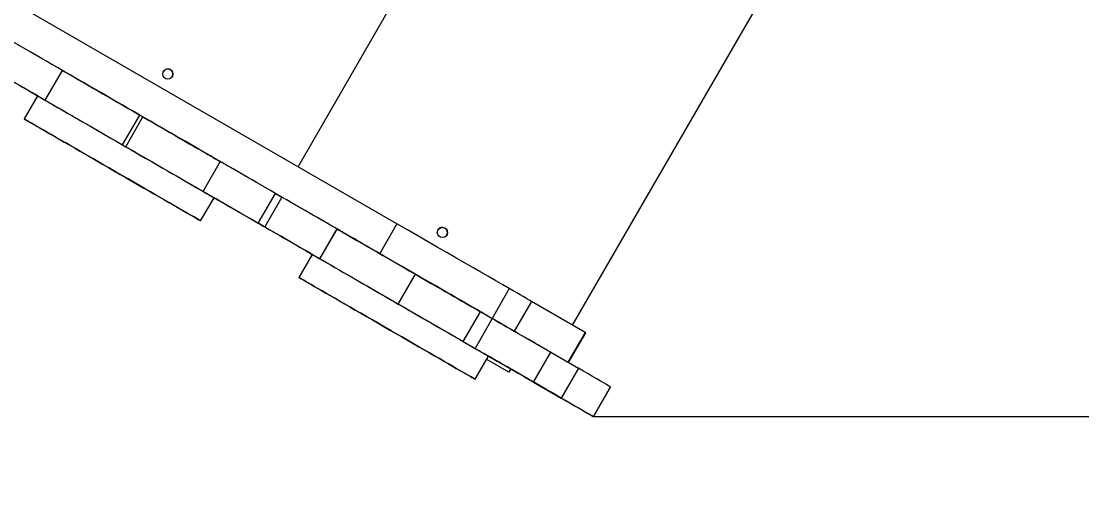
# Model space of a CAD drawing. Header units: millimetres. Extents: x -9848 to 7178, y -5300 to 6667.
# Drawn here: x 1207 to 2040, y -2025 to -1645 of the extents above; entities that cross this region are included whole.
import ezdxf

# ---------------------------------------------------------------- set-up
doc = ezdxf.new("R2010")
doc.units = ezdxf.units.MM
for name, color, linetype in [('DIKOM_ОБЪЕКТ', 7, 'Continuous'), ('DIKOM_РАЗМЕР_ЗОНА', 7, 'Continuous'), ('DIKOM_РАЗМЕР_ОБЪЕКТА', 7, 'Continuous')]:
    doc.layers.add(name, color=color, linetype=linetype)
doc.styles.add('style1', font='arial.ttf', dxfattribs={"width": 0.8})
doc.dimstyles.new('1-50', dxfattribs={"dimtxt": 300, "dimasz": 200, "dimexe": 100, "dimexo": 0, "dimgap": 100, "dimtad": 0, "dimdec": 0, "dimtxsty": 'style1', "dimcen": 0, "dimclrd": 7, "dimclre": 7, "dimadec": 1, "dimazin": 2, "dimtfac": 1, "dimtdec": 0, "dimtmove": 1, "dimatfit": 3, "dimfxl": 0, "dimlwd": 25, "dimlwe": 18, "dimarcsym": 0})

# ---------------------------------------------------------------- blocks, each defined once
blk = doc.blocks.new('*D21')
at = {"layer": 'Defpoints', "color": 0, "transparency": 16777216}
for p in [(4614.21, 781.12), (-7848.5, -207.21), (-7848.5, -4134.17)]:
    blk.add_point(p, dxfattribs=at)
at = {"layer": 'DIKOM_РАЗМЕР_ОБЪЕКТА', "color": 7, "lineweight": 18, "transparency": 16777216}
for p, q in [((4614.21, 781.12), (4614.21, -4234.17)), ((-7848.5, -207.21), (-7848.5, -4234.17))]:
    blk.add_line(p, q, dxfattribs=at)
at = {"layer": 'DIKOM_РАЗМЕР_ОБЪЕКТА', "color": 7, "lineweight": 25, "transparency": 16777216}
for p, q in [((-7648.5, -4134.17), (-2616.89, -4134.17)), ((4414.21, -4134.17), (-1537.11, -4134.17))]:
    blk.add_line(p, q, dxfattribs=at)
at = {"layer": 'DIKOM_РАЗМЕР_ОБЪЕКТА', "color": 7, "transparency": 16777216}
for points in [[(-7648.5, -4100.84), (-7648.5, -4167.51), (-7848.5, -4134.17)], [(4414.21, -4100.84), (4414.21, -4167.51), (4614.21, -4134.17)]]:
    blk.add_solid(points, dxfattribs=at)
at = {"layer": 'DIKOM_РАЗМЕР_ОБЪЕКТА', "color": 0, "transparency": 16777216, "insert": (-2077, -4134.17), "char_height": 300, "attachment_point": 5, "style": 'style1'}
blk.add_mtext('12450', dxfattribs=at)
blk = doc.blocks.new('*D20')
at = {"layer": 'Defpoints', "color": 0, "transparency": 16777216}
for p in [(1503.31, 4543.84), (5469.5, 4543.84), (1656.66, -1956.08)]:
    blk.add_point(p, dxfattribs=at)
at = {"layer": 'DIKOM_РАЗМЕР_ОБЪЕКТА', "color": 7, "lineweight": 18, "transparency": 16777216}
for p, q in [((1503.31, 4543.84), (5569.5, 4543.84)), ((1656.66, -1956.08), (5569.5, -1956.08))]:
    blk.add_line(p, q, dxfattribs=at)
at = {"layer": 'DIKOM_РАЗМЕР_ОБЪЕКТА', "color": 7, "lineweight": 25, "transparency": 16777216}
for p, q in [((5469.5, 4343.84), (5469.5, 3914.17)), ((5469.5, -1756.08), (5469.5, 2996.95))]:
    blk.add_line(p, q, dxfattribs=at)
at = {"layer": 'DIKOM_РАЗМЕР_ОБЪЕКТА', "color": 7, "transparency": 16777216}
for points in [[(5436.17, 4343.84), (5502.83, 4343.84), (5469.5, 4543.84)], [(5436.17, -1756.08), (5502.83, -1756.08), (5469.5, -1956.08)]]:
    blk.add_solid(points, dxfattribs=at)
at = {"layer": 'DIKOM_РАЗМЕР_ОБЪЕКТА', "color": 0, "transparency": 16777216, "insert": (5469.5, 3455.56), "char_height": 300, "attachment_point": 5, "rotation": 90, "style": 'style1'}
blk.add_mtext('6500', dxfattribs=at)
blk = doc.blocks.new('*D19')
at = {"layer": 'Defpoints', "color": 0, "transparency": 16777216}
for p in [(6614.21, 297.4), (-9848.5, -323.22), (6614.21, -5102.94)]:
    blk.add_point(p, dxfattribs=at)
at = {"layer": 'DIKOM_РАЗМЕР_ЗОНА', "color": 7, "lineweight": 18, "transparency": 16777216}
for p, q in [((6614.21, 297.4), (6614.21, -5202.94)), ((-9848.5, -323.22), (-9848.5, -5202.94))]:
    blk.add_line(p, q, dxfattribs=at)
at = {"layer": 'DIKOM_РАЗМЕР_ЗОНА', "color": 7, "lineweight": 25, "transparency": 16777216}
for p, q in [((-9648.5, -5102.94), (-2606.89, -5102.94)), ((6414.21, -5102.94), (-1527.11, -5102.94))]:
    blk.add_line(p, q, dxfattribs=at)
at = {"layer": 'DIKOM_РАЗМЕР_ЗОНА', "color": 7, "transparency": 16777216}
for points in [[(-9648.5, -5069.6), (-9648.5, -5136.27), (-9848.5, -5102.94)], [(6414.21, -5069.6), (6414.21, -5136.27), (6614.21, -5102.94)]]:
    blk.add_solid(points, dxfattribs=at)
at = {"layer": 'DIKOM_РАЗМЕР_ЗОНА', "color": 0, "transparency": 16777216, "insert": (-2067, -5102.94), "char_height": 300, "attachment_point": 5, "style": 'style1'}
blk.add_mtext('16450', dxfattribs=at)
blk = doc.blocks.new('*D18')
at = {"layer": 'Defpoints', "color": 0, "transparency": 16777216}
for p in [(1557.31, 6667.37), (1660.67, -3949.12), (6981, -3949.12)]:
    blk.add_point(p, dxfattribs=at)
at = {"layer": 'DIKOM_РАЗМЕР_ЗОНА', "color": 7, "lineweight": 18, "transparency": 16777216}
for p, q in [((1557.31, 6667.37), (7081, 6667.37)), ((1660.67, -3949.12), (7081, -3949.12))]:
    blk.add_line(p, q, dxfattribs=at)
at = {"layer": 'DIKOM_РАЗМЕР_ЗОНА', "color": 7, "lineweight": 25, "transparency": 16777216}
for p, q in [((6981, 6467.37), (6981, 3995.45)), ((6981, -3749.12), (6981, 2915.67))]:
    blk.add_line(p, q, dxfattribs=at)
at = {"layer": 'DIKOM_РАЗМЕР_ЗОНА', "color": 7, "transparency": 16777216}
for points in [[(6947.67, 6467.37), (7014.33, 6467.37), (6981, 6667.37)], [(6947.67, -3749.12), (7014.33, -3749.12), (6981, -3949.12)]]:
    blk.add_solid(points, dxfattribs=at)
at = {"layer": 'DIKOM_РАЗМЕР_ЗОНА', "color": 0, "transparency": 16777216, "insert": (6981, 3455.56), "char_height": 300, "attachment_point": 5, "rotation": 90, "style": 'style1'}
blk.add_mtext('10600', dxfattribs=at)

msp = doc.modelspace()

# ---------------------------------------------------------------- linework, layer by layer
at = {"layer": 'DIKOM_ОБЪЕКТ', "color": 7, "linetype": 'Continuous', "lineweight": 15}
for p, q in [((1424.76, -1759.74), (1720.74, -1247.1)), ((1424.76, -1759.74), (1720.74, -1247.1)), ((1640.37, -1884.29), (1936.37, -1371.61)), ((1640.37, -1884.29), (1936.37, -1371.61)), ((1502.35, -1804.54), (897.86, -1455.45)), ((884.36, -1478.84), (1488.85, -1827.92)), ((1226.27, -1707.53), (1239.77, -1684.15)), ((1226.29, -1707.5), (1239.79, -1684.12)), ((1239.79, -1684.12), (1239.77, -1684.15)), ((1220.2, -1704.05), (1209.7, -1722.24)), ((1215, -1701.06), (1215, -1701.06)), ((1215, -1701.06), (1215, -1701.06)), ((1220.19, -1704.08), (1219.58, -1703.72)), ((1226.29, -1707.5), (1226.27, -1707.53)), ((1286.89, -1742.54), (1300.39, -1719.16)), ((1289.49, -1744.04), (1302.99, -1720.66)), ((1300.41, -1719.12), (1295.21, -1716.12)), ((1300.39, -1719.16), (1302.99, -1720.66)), ((1286.89, -1742.54), (1289.49, -1744.04)), ((1363.61, -1755.65), (1350.11, -1779.03)), ((1357.55, -1752.15), (1357.56, -1752.13)), ((1350.11, -1779.03), (1350.11, -1779.03)), ((1393.42, -1804.03), (1406.92, -1780.65)), ((1406.92, -1780.65), (1412.11, -1783.65)), ((1348.26, -1802.24), (1358.76, -1784.05)), ((1358.76, -1784.06), (1358.76, -1784.06)), ((1358.76, -1784.06), (1358.76, -1784.06)), ((1358.76, -1784.06), (1358.76, -1784.06)), ((1363.95, -1787.06), (1363.95, -1787.06)), ((1412.11, -1783.65), (1398.61, -1807.03)), ((1393.42, -1804.03), (1398.61, -1807.03)), ((1502.35, -1804.54), (1488.85, -1827.92)), ((1441.9, -1832.05), (1455.4, -1808.67)), ((1441.91, -1832.03), (1455.41, -1808.65)), ((1455.41, -1808.65), (1455.4, -1808.67)), ((1435.83, -1828.57), (1425.33, -1846.76)), ((1430.62, -1825.59), (1430.62, -1825.59)), ((1430.62, -1825.59), (1430.62, -1825.59)), ((1441.91, -1832.03), (1441.9, -1832.05)), ((1503.43, -1867.59), (1516.93, -1844.2)), ((1516.03, -1843.65), (1510.84, -1840.65)), ((1590.56, -1855.49), (1577.06, -1878.87)), ((1554.45, -1897.04), (1567.95, -1873.65)), ((1567.95, -1873.65), (1577.29, -1879.04)), ((1607.99, -1865.56), (1594.49, -1888.94)), ((1650.11, -1889.92), (1607.99, -1865.56)), ((1577.29, -1879.04), (1563.79, -1902.43)), ((1573.18, -1876.66), (1573.18, -1876.67)), ((1573.18, -1876.67), (1573.19, -1876.66)), ((1594.49, -1888.94), (1628.91, -1908.85)), ((1650.11, -1889.92), (1636.61, -1913.3)), ((1637.17, -1913.62), (1650.67, -1890.24)), ((1554.45, -1897.04), (1563.79, -1902.43)), ((1609.64, -1928.89), (1623.14, -1905.51)), ((1623.14, -1905.51), (1644.94, -1918.12)), ((1563.89, -1926.76), (1574.39, -1908.57)), ((1590.17, -1921.25), (1572.85, -1911.25)), ((1590.17, -1921.25), (1572.85, -1911.25)), ((1574.39, -1908.58), (1574.38, -1908.59)), ((1574.38, -1908.59), (1574.55, -1908.68)), ((1574.38, -1908.59), (1574.38, -1908.59)), ((1574.39, -1908.58), (1574.39, -1908.58)), ((1579.58, -1911.59), (1579.58, -1911.59)), ((1591.7, -1918.61), (1590.17, -1921.25)), ((1591.7, -1918.61), (1590.17, -1921.25)), ((1590.17, -1921.25), (1590.17, -1921.25)), ((1644.94, -1918.12), (1631.44, -1941.5)), ((1609.64, -1928.89), (1631.44, -1941.5)), ((1670.15, -1932.71), (1656.65, -1956.1)), ((1656.66, -1956.08), (1670.16, -1932.7)), ((1670.16, -1932.7), (1670.15, -1932.71)), ((1656.66, -1956.08), (1656.65, -1956.1))]:
    msp.add_line(p, q, dxfattribs=at)
at = {"layer": 'DIKOM_ОБЪЕКТ', "color": 7, "linetype": 'Continuous', "lineweight": 15, "flags": 128}
for points in [[(1239.79, -1684.12), (1239.62, -1684.02), (1239.13, -1683.74), (1238.31, -1683.27), (1237.18, -1682.61), (1235.73, -1681.77), (1233.99, -1680.77), (1231.96, -1679.59), (1229.66, -1678.27), (1227.11, -1676.79), (1224.32, -1675.18), (1221.33, -1673.45), (1218.14, -1671.61), (1214.79, -1669.68), (1211.3, -1667.66), (1207.7, -1665.58), (1204.01, -1663.45), (1200.26, -1661.29), (1196.49, -1659.11)], [(1219.58, -1703.72), (1214.2, -1700.62), (1208.85, -1697.53), (1203.53, -1694.46), (1198.28, -1691.43), (1193.12, -1688.45), (1188.05, -1685.52), (1183.11, -1682.67), (1178.3, -1679.89), (1173.66, -1677.21), (1169.19, -1674.63), (1164.91, -1672.16), (1160.85, -1669.82)], [(1182.99, -1682.5), (1186.76, -1684.67), (1190.51, -1686.84), (1194.2, -1688.97), (1197.8, -1691.05), (1201.29, -1693.06), (1204.64, -1695), (1207.83, -1696.84), (1210.82, -1698.57), (1213.61, -1700.18), (1216.16, -1701.65), (1218.46, -1702.98), (1220.49, -1704.15), (1222.23, -1705.16), (1223.68, -1705.99), (1224.81, -1706.65), (1225.63, -1707.12), (1226.12, -1707.41), (1226.29, -1707.5)], [(1239.77, -1684.15), (1239.93, -1684.24), (1240.39, -1684.51), (1241.16, -1684.95), (1242.23, -1685.57), (1243.59, -1686.36), (1245.25, -1687.32), (1247.18, -1688.44), (1249.39, -1689.71), (1251.86, -1691.14), (1254.58, -1692.71), (1257.52, -1694.41), (1260.69, -1696.24), (1264.06, -1698.18), (1267.61, -1700.24), (1271.34, -1702.38), (1275.21, -1704.62), (1279.2, -1706.93), (1283.31, -1709.3), (1287.5, -1711.72), (1291.76, -1714.18), (1296.06, -1716.66), (1300.39, -1719.16)], [(1295.21, -1716.12), (1290.94, -1713.65), (1286.69, -1711.2), (1282.49, -1708.78), (1278.37, -1706.39), (1274.33, -1704.06), (1270.41, -1701.8), (1266.63, -1699.62), (1263.01, -1697.53), (1259.58, -1695.55), (1256.34, -1693.68), (1253.31, -1691.93), (1250.52, -1690.32), (1247.99, -1688.86), (1245.71, -1687.55), (1243.71, -1686.39), (1242, -1685.41), (1240.59, -1684.59), (1239.78, -1684.13)], [(1220.19, -1704.06), (1219.27, -1703.53), (1218.08, -1702.84), (1217.03, -1702.23), (1216.16, -1701.74), (1215.52, -1701.37), (1215.13, -1701.14), (1215, -1701.06)], [(1215, -1701.06), (1215.13, -1701.14), (1215.52, -1701.37), (1216.16, -1701.74), (1217.03, -1702.24), (1218.07, -1702.84), (1219.27, -1703.53), (1220.19, -1704.06)], [(1220.2, -1704.05), (1220.31, -1704.11), (1220.72, -1704.35), (1221.44, -1704.77), (1222.47, -1705.36), (1223.79, -1706.12), (1225.41, -1707.06), (1227.32, -1708.16), (1229.5, -1709.42), (1231.95, -1710.83), (1234.66, -1712.39), (1237.61, -1714.1), (1240.79, -1715.93), (1244.19, -1717.9), (1247.79, -1719.98), (1251.58, -1722.16), (1255.54, -1724.45), (1259.65, -1726.82), (1263.89, -1729.27), (1268.25, -1731.79), (1272.7, -1734.36), (1277.23, -1736.97), (1281.81, -1739.61), (1286.43, -1742.28), (1291.06, -1744.95), (1295.68, -1747.62), (1300.28, -1750.27), (1304.82, -1752.9), (1309.3, -1755.49), (1313.69, -1758.02), (1317.97, -1760.49), (1322.13, -1762.89), (1326.14, -1765.21), (1329.98, -1767.43), (1333.65, -1769.54), (1337.11, -1771.54), (1340.37, -1773.42), (1343.39, -1775.17), (1346.18, -1776.78), (1348.71, -1778.24)], [(1226.27, -1707.53), (1226.43, -1707.62), (1226.89, -1707.89), (1227.66, -1708.34), (1228.73, -1708.95), (1230.09, -1709.74), (1231.75, -1710.7), (1233.68, -1711.82), (1235.89, -1713.09), (1238.36, -1714.52), (1241.08, -1716.09), (1244.02, -1717.79), (1247.19, -1719.62), (1250.56, -1721.57), (1254.11, -1723.62), (1257.84, -1725.77), (1261.71, -1728), (1265.7, -1730.31), (1269.81, -1732.68), (1274, -1735.1), (1278.26, -1737.56), (1282.56, -1740.04), (1286.89, -1742.54)], [(1338.21, -1796.43), (1340.48, -1797.74), (1342.47, -1798.89), (1344.18, -1799.88), (1345.6, -1800.7), (1346.72, -1801.35), (1347.54, -1801.82), (1348.06, -1802.12), (1348.26, -1802.24), (1348.15, -1802.18), (1347.74, -1801.94), (1347.02, -1801.52), (1345.99, -1800.93), (1344.67, -1800.17), (1343.05, -1799.23), (1341.14, -1798.13), (1338.96, -1796.88), (1336.51, -1795.46), (1333.81, -1793.9), (1330.85, -1792.2), (1327.67, -1790.36), (1324.27, -1788.4), (1320.67, -1786.32), (1316.88, -1784.13), (1312.92, -1781.84), (1308.81, -1779.47), (1304.57, -1777.02), (1300.21, -1774.51), (1295.76, -1771.94), (1291.23, -1769.32), (1286.65, -1766.68), (1282.03, -1764.01), (1277.4, -1761.34), (1272.78, -1758.67), (1268.18, -1756.02), (1263.64, -1753.39), (1259.16, -1750.81), (1254.77, -1748.27), (1250.49, -1745.8), (1246.33, -1743.4), (1242.32, -1741.08), (1238.48, -1738.86), (1234.82, -1736.75), (1231.35, -1734.75), (1228.09, -1732.87), (1225.07, -1731.12), (1222.28, -1729.51), (1219.75, -1728.05), (1217.48, -1726.74), (1215.49, -1725.59), (1213.78, -1724.6), (1212.36, -1723.78), (1211.24, -1723.13), (1210.42, -1722.66), (1209.91, -1722.36), (1209.7, -1722.24), (1209.81, -1722.3), (1210.22, -1722.54), (1210.94, -1722.96), (1211.97, -1723.55), (1213.29, -1724.31), (1214.91, -1725.24), (1216.82, -1726.34), (1219, -1727.6), (1221.45, -1729.02), (1224.16, -1730.58), (1227.11, -1732.28), (1230.29, -1734.12), (1233.69, -1736.08), (1237.29, -1738.16), (1241.08, -1740.35), (1245.04, -1742.63), (1249.15, -1745.01), (1253.39, -1747.46), (1257.75, -1749.97), (1262.2, -1752.54), (1266.73, -1755.16), (1271.31, -1757.8), (1275.93, -1760.47), (1280.56, -1763.14), (1285.18, -1765.81), (1289.78, -1768.46), (1294.33, -1771.09), (1298.8, -1773.67), (1303.19, -1776.21), (1307.47, -1778.68), (1311.63, -1781.08), (1315.64, -1783.39), (1319.48, -1785.61), (1323.15, -1787.73), (1326.61, -1789.73), (1329.87, -1791.61), (1332.89, -1793.36), (1335.68, -1794.97), (1338.21, -1796.43)], [(1357.56, -1752.13), (1357.4, -1752.04), (1356.93, -1751.76), (1356.13, -1751.3), (1355.03, -1750.66), (1353.61, -1749.84), (1351.9, -1748.86), (1349.91, -1747.7), (1347.63, -1746.39), (1345.1, -1744.92), (1342.31, -1743.31), (1339.29, -1741.57), (1336.05, -1739.7), (1332.61, -1737.71), (1328.99, -1735.62), (1325.21, -1733.44), (1321.29, -1731.18), (1317.26, -1728.85), (1313.13, -1726.46), (1308.93, -1724.04), (1304.68, -1721.59), (1300.41, -1719.12)], [(1302.99, -1720.66), (1307.31, -1723.16), (1311.61, -1725.64), (1315.87, -1728.1), (1320.07, -1730.52), (1324.17, -1732.89), (1328.17, -1735.2), (1332.04, -1737.43), (1335.76, -1739.58), (1339.32, -1741.63), (1342.69, -1743.58), (1345.85, -1745.41), (1348.8, -1747.11), (1351.52, -1748.67), (1353.99, -1750.1), (1356.2, -1751.37), (1358.13, -1752.49), (1359.79, -1753.45), (1361.16, -1754.24), (1362.23, -1754.85), (1362.99, -1755.3), (1363.46, -1755.56), (1363.61, -1755.65)], [(1289.49, -1744.04), (1293.81, -1746.54), (1298.11, -1749.02), (1302.37, -1751.48), (1306.57, -1753.9), (1310.67, -1756.27), (1314.67, -1758.58), (1318.54, -1760.81), (1322.26, -1762.96), (1325.82, -1765.01), (1329.19, -1766.96), (1332.35, -1768.79), (1335.3, -1770.49), (1338.02, -1772.06), (1340.49, -1773.48), (1342.7, -1774.76), (1344.63, -1775.87), (1346.29, -1776.83), (1347.66, -1777.62), (1348.73, -1778.24), (1349.49, -1778.68), (1349.96, -1778.95), (1350.11, -1779.03)], [(1406.92, -1780.65), (1403.14, -1778.47), (1399.4, -1776.3), (1395.71, -1774.17), (1392.11, -1772.09), (1388.62, -1770.08), (1385.27, -1768.15), (1382.08, -1766.31), (1379.08, -1764.58), (1376.3, -1762.97), (1373.75, -1761.5), (1371.45, -1760.17), (1369.42, -1759), (1367.67, -1757.99), (1366.23, -1757.16), (1365.09, -1756.5), (1364.27, -1756.03), (1363.78, -1755.75), (1363.61, -1755.65)], [(1281.94, -1763.95), (1282.34, -1764.18), (1282.44, -1764.24), (1282.23, -1764.12), (1281.74, -1763.83), (1280.99, -1763.4), (1280.07, -1762.87), (1279.06, -1762.28), (1278.03, -1761.69), (1277.09, -1761.15), (1276.32, -1760.7), (1275.78, -1760.39), (1275.53, -1760.25), (1275.59, -1760.28), (1275.94, -1760.49), (1276.57, -1760.85), (1277.41, -1761.33), (1278.39, -1761.9), (1279.42, -1762.49), (1280.42, -1763.07), (1281.28, -1763.57), (1281.94, -1763.95)], [(1348.71, -1778.24), (1350.98, -1779.55), (1352.97, -1780.71), (1354.68, -1781.69), (1356.1, -1782.51), (1357.22, -1783.16), (1358.04, -1783.63), (1358.56, -1783.93), (1358.76, -1784.05), (1358.76, -1784.05)], [(1350.11, -1779.03), (1350.28, -1779.13), (1350.77, -1779.41), (1351.59, -1779.88), (1352.73, -1780.54), (1354.17, -1781.37), (1355.92, -1782.38), (1357.95, -1783.55), (1360.25, -1784.88), (1362.8, -1786.35), (1365.58, -1787.96), (1368.58, -1789.69), (1371.77, -1791.53), (1375.12, -1793.46), (1378.61, -1795.48), (1382.21, -1797.56), (1385.9, -1799.69), (1389.64, -1801.85), (1393.42, -1804.03)], [(1435.81, -1828.6), (1433.4, -1827.21), (1422.21, -1820.75), (1411.24, -1814.41), (1400.49, -1808.2), (1389.96, -1802.12), (1379.67, -1796.18), (1369.61, -1790.37), (1359.79, -1784.7), (1358.74, -1784.09)], [(1358.76, -1784.06), (1359.68, -1784.6), (1360.87, -1785.29), (1361.92, -1785.89), (1362.78, -1786.39), (1363.42, -1786.76), (1363.82, -1786.99), (1363.95, -1787.06)], [(1363.95, -1787.06), (1363.82, -1786.99), (1363.43, -1786.76), (1362.79, -1786.39), (1361.92, -1785.89), (1360.87, -1785.28), (1359.68, -1784.59), (1358.76, -1784.06)], [(1455.41, -1808.65), (1455.25, -1808.56), (1454.75, -1808.27), (1453.94, -1807.8), (1452.8, -1807.14), (1451.36, -1806.31), (1449.61, -1805.3), (1447.58, -1804.13), (1445.28, -1802.8), (1442.73, -1801.32), (1439.95, -1799.72), (1436.95, -1797.99), (1433.76, -1796.15), (1430.41, -1794.21), (1426.92, -1792.2), (1423.32, -1790.12), (1419.63, -1787.99), (1415.89, -1785.82), (1412.11, -1783.65)], [(1395.67, -1805.35), (1395.52, -1805.26), (1395.07, -1805), (1394.37, -1804.6), (1393.47, -1804.08), (1392.47, -1803.5), (1391.44, -1802.91), (1390.48, -1802.35), (1389.67, -1801.88), (1389.09, -1801.55), (1388.78, -1801.37), (1388.78, -1801.37), (1389.09, -1801.55), (1389.67, -1801.89), (1390.48, -1802.35), (1391.44, -1802.91), (1392.47, -1803.5), (1393.47, -1804.08), (1394.37, -1804.6), (1395.07, -1805), (1395.52, -1805.26), (1395.67, -1805.35)], [(1399.58, -1807.59), (1399.42, -1807.5), (1398.97, -1807.24), (1398.27, -1806.84), (1397.38, -1806.32), (1396.37, -1805.74), (1395.34, -1805.14), (1394.38, -1804.59), (1393.57, -1804.12), (1392.99, -1803.79), (1392.69, -1803.61), (1392.69, -1803.61), (1392.99, -1803.79), (1393.57, -1804.12), (1394.38, -1804.59), (1395.34, -1805.15), (1396.37, -1805.74), (1397.38, -1806.32), (1398.27, -1806.84), (1398.97, -1807.24), (1399.42, -1807.5), (1399.58, -1807.59)], [(1398.61, -1807.03), (1402.39, -1809.21), (1406.13, -1811.37), (1409.82, -1813.5), (1413.42, -1815.58), (1416.91, -1817.59), (1420.26, -1819.53), (1423.45, -1821.37), (1426.45, -1823.1), (1429.23, -1824.71), (1431.78, -1826.18), (1434.08, -1827.51), (1436.11, -1828.68), (1437.86, -1829.69), (1439.3, -1830.52), (1440.44, -1831.18), (1441.25, -1831.65), (1441.75, -1831.94), (1441.91, -1832.03)], [(1590.56, -1855.49), (1585.41, -1852.51), (1579.97, -1849.37), (1574.24, -1846.06), (1568.23, -1842.59), (1561.94, -1838.95), (1555.37, -1835.16), (1548.54, -1831.21), (1541.45, -1827.12), (1534.1, -1822.88), (1526.51, -1818.49), (1518.68, -1813.97), (1510.63, -1809.32), (1502.35, -1804.54)], [(1455.4, -1808.67), (1455.56, -1808.76), (1456.03, -1809.04), (1456.81, -1809.49), (1457.9, -1810.12), (1459.29, -1810.92), (1460.98, -1811.9), (1462.95, -1813.04), (1465.2, -1814.33), (1467.71, -1815.79), (1470.48, -1817.38), (1473.48, -1819.11), (1476.7, -1820.97), (1480.12, -1822.95), (1483.73, -1825.04), (1487.51, -1827.22), (1491.44, -1829.49), (1495.49, -1831.83), (1499.65, -1834.23), (1503.9, -1836.68), (1508.21, -1839.17), (1512.56, -1841.68), (1516.93, -1844.2)], [(1510.84, -1840.65), (1506.56, -1838.19), (1502.32, -1835.73), (1498.12, -1833.31), (1493.99, -1830.93), (1489.95, -1828.6), (1486.04, -1826.34), (1482.26, -1824.15), (1478.64, -1822.06), (1475.2, -1820.08), (1471.96, -1818.21), (1468.94, -1816.46), (1466.15, -1814.86), (1463.61, -1813.39), (1461.33, -1812.08), (1459.34, -1810.92), (1457.63, -1809.94), (1456.22, -1809.12), (1455.41, -1808.66)], [(1435.78, -1828.56), (1434.9, -1828.05), (1433.7, -1827.36), (1432.65, -1826.76), (1431.79, -1826.26), (1431.15, -1825.89), (1430.76, -1825.66), (1430.62, -1825.59)], [(1430.62, -1825.59), (1430.76, -1825.66), (1431.15, -1825.89), (1431.79, -1826.26), (1432.65, -1826.76), (1433.7, -1827.36), (1434.9, -1828.06), (1435.82, -1828.59)], [(1435.83, -1828.57), (1435.98, -1828.66), (1436.45, -1828.93), (1437.22, -1829.37), (1438.29, -1829.99), (1439.66, -1830.78), (1441.33, -1831.74), (1443.28, -1832.87), (1445.5, -1834.15), (1447.99, -1835.59), (1450.74, -1837.18), (1453.73, -1838.9), (1456.95, -1840.76), (1460.38, -1842.74), (1464.02, -1844.84), (1467.83, -1847.04), (1471.82, -1849.34), (1475.95, -1851.73), (1480.21, -1854.19), (1484.59, -1856.71), (1489.05, -1859.29), (1493.59, -1861.91), (1498.18, -1864.56), (1502.8, -1867.23), (1507.43, -1869.9), (1512.05, -1872.57), (1516.64, -1875.22), (1521.17, -1877.84), (1525.64, -1880.42), (1530.01, -1882.94), (1534.28, -1885.4), (1538.41, -1887.79), (1542.39, -1890.09), (1546.21, -1892.29), (1549.84, -1894.39), (1553.28, -1896.38), (1556.5, -1898.23), (1559.48, -1899.96), (1562.23, -1901.55), (1564.72, -1902.99), (1566.95, -1904.27), (1568.9, -1905.4), (1570.56, -1906.36), (1571.93, -1907.15), (1573, -1907.77), (1573.77, -1908.22), (1574.24, -1908.48), (1574.39, -1908.57)], [(1441.9, -1832.05), (1442.06, -1832.15), (1442.53, -1832.42), (1443.31, -1832.87), (1444.4, -1833.5), (1445.79, -1834.31), (1447.48, -1835.28), (1449.45, -1836.42), (1451.7, -1837.72), (1454.21, -1839.17), (1456.98, -1840.76), (1459.98, -1842.5), (1463.2, -1844.36), (1466.62, -1846.33), (1470.23, -1848.42), (1474.01, -1850.6), (1477.94, -1852.87), (1481.99, -1855.21), (1486.15, -1857.61), (1490.4, -1860.07), (1494.71, -1862.55), (1499.06, -1865.06), (1503.43, -1867.59)], [(1488.85, -1827.92), (1497.13, -1832.7), (1505.18, -1837.36), (1513.01, -1841.88), (1520.6, -1846.26), (1527.95, -1850.5), (1535.04, -1854.6), (1541.87, -1858.54), (1548.44, -1862.33), (1554.73, -1865.97), (1560.74, -1869.44), (1566.47, -1872.75), (1571.91, -1875.9), (1577.06, -1878.87)], [(1563.89, -1926.76), (1563.74, -1926.67), (1563.27, -1926.4), (1562.5, -1925.96), (1561.43, -1925.34), (1560.06, -1924.55), (1558.39, -1923.59), (1556.44, -1922.47), (1554.22, -1921.18), (1551.73, -1919.74), (1548.98, -1918.16), (1545.99, -1916.43), (1542.77, -1914.57), (1539.34, -1912.59), (1535.7, -1910.49), (1531.88, -1908.29), (1527.9, -1905.99), (1523.77, -1903.61), (1519.51, -1901.14), (1515.13, -1898.62), (1510.67, -1896.04), (1506.13, -1893.42), (1501.54, -1890.77), (1496.92, -1888.11), (1492.29, -1885.43), (1487.67, -1882.77), (1483.08, -1880.12), (1478.54, -1877.5), (1474.08, -1874.92), (1469.7, -1872.39), (1465.44, -1869.93), (1461.31, -1867.54), (1457.33, -1865.24), (1453.51, -1863.04), (1449.88, -1860.94), (1446.44, -1858.96), (1443.22, -1857.1), (1440.23, -1855.37), (1437.49, -1853.79), (1435, -1852.35), (1432.77, -1851.06), (1430.82, -1849.94), (1429.16, -1848.98), (1427.79, -1848.18), (1426.71, -1847.56), (1425.94, -1847.12), (1425.48, -1846.85), (1425.33, -1846.76), (1425.48, -1846.85), (1425.95, -1847.12), (1426.72, -1847.56), (1427.79, -1848.18), (1429.16, -1848.97), (1430.83, -1849.93), (1432.78, -1851.06), (1435, -1852.34), (1437.49, -1853.78), (1440.24, -1855.36), (1443.23, -1857.09), (1446.45, -1858.95), (1449.88, -1860.93), (1453.52, -1863.03), (1457.33, -1865.23), (1461.32, -1867.53), (1465.45, -1869.92), (1469.71, -1872.38), (1474.09, -1874.9), (1478.55, -1877.48), (1483.09, -1880.1), (1487.68, -1882.75), (1492.3, -1885.42), (1496.93, -1888.09), (1501.55, -1890.76), (1506.14, -1893.41), (1510.67, -1896.02), (1515.14, -1898.6), (1519.51, -1901.13), (1523.78, -1903.59), (1527.91, -1905.98), (1531.89, -1908.28), (1535.71, -1910.48), (1539.34, -1912.58), (1542.78, -1914.56), (1546, -1916.42), (1548.98, -1918.15), (1551.73, -1919.73), (1554.22, -1921.17), (1556.45, -1922.46), (1558.4, -1923.58), (1560.06, -1924.54), (1561.43, -1925.34), (1562.5, -1925.96), (1563.27, -1926.4), (1563.74, -1926.67), (1563.89, -1926.76)], [(1573.19, -1876.66), (1573.03, -1876.57), (1572.55, -1876.29), (1571.75, -1875.83), (1570.65, -1875.19), (1569.24, -1874.38), (1567.53, -1873.39), (1565.53, -1872.24), (1563.26, -1870.92), (1560.72, -1869.46), (1557.93, -1867.85), (1554.91, -1866.1), (1551.67, -1864.23), (1548.23, -1862.24), (1544.61, -1860.15), (1540.83, -1857.97), (1536.91, -1855.71), (1532.88, -1853.38), (1528.75, -1851), (1524.55, -1848.57), (1520.3, -1846.12), (1516.03, -1843.65)], [(1516.93, -1844.2), (1520.92, -1846.51), (1524.91, -1848.81), (1528.85, -1851.09), (1532.73, -1853.33), (1536.53, -1855.52), (1540.22, -1857.65), (1543.78, -1859.71), (1547.18, -1861.67), (1550.42, -1863.54), (1553.46, -1865.29), (1556.28, -1866.92), (1558.88, -1868.42), (1561.24, -1869.78), (1563.33, -1870.99), (1565.16, -1872.04), (1566.7, -1872.93), (1567.95, -1873.65)], [(1607.99, -1865.56), (1606.76, -1864.85), (1605.26, -1863.98), (1603.48, -1862.95), (1601.43, -1861.76), (1599.1, -1860.42), (1596.52, -1858.93), (1593.67, -1857.28), (1590.56, -1855.49)], [(1503.43, -1867.59), (1507.42, -1869.89), (1511.41, -1872.19), (1515.35, -1874.47), (1519.23, -1876.71), (1523.03, -1878.9), (1526.72, -1881.03), (1530.28, -1883.09), (1533.68, -1885.05), (1536.92, -1886.92), (1539.96, -1888.67), (1542.78, -1890.31), (1545.38, -1891.81), (1547.74, -1893.17), (1549.83, -1894.37), (1551.66, -1895.43), (1553.2, -1896.32), (1554.45, -1897.04)], [(1577.06, -1878.87), (1580.17, -1880.66), (1583.02, -1882.31), (1585.6, -1883.8), (1587.93, -1885.15), (1589.98, -1886.33), (1591.76, -1887.36), (1593.26, -1888.23), (1594.49, -1888.94)], [(1623.14, -1905.51), (1622.21, -1904.98), (1620.99, -1904.27), (1619.48, -1903.4), (1617.71, -1902.38), (1615.71, -1901.22), (1613.48, -1899.94), (1611.08, -1898.55), (1608.52, -1897.07), (1605.84, -1895.52), (1603.07, -1893.93), (1600.26, -1892.3), (1597.44, -1890.67), (1594.64, -1889.06), (1591.91, -1887.48), (1589.27, -1885.96), (1586.76, -1884.51), (1584.43, -1883.16), (1582.28, -1881.92), (1580.36, -1880.81), (1578.69, -1879.85), (1577.29, -1879.04)], [(1498.07, -1888.76), (1497.92, -1888.67), (1497.47, -1888.41), (1496.77, -1888.01), (1495.87, -1887.49), (1494.87, -1886.91), (1493.84, -1886.32), (1492.88, -1885.76), (1492.07, -1885.29), (1491.49, -1884.96), (1491.18, -1884.78), (1491.18, -1884.78), (1491.49, -1884.96), (1492.07, -1885.29), (1492.88, -1885.76), (1493.84, -1886.32), (1494.87, -1886.91), (1495.88, -1887.49), (1496.77, -1888.01), (1497.47, -1888.41), (1497.92, -1888.67), (1498.07, -1888.76)], [(1650.67, -1890.24), (1650.54, -1890.17), (1650.11, -1889.92)], [(1563.79, -1902.43), (1565.19, -1903.23), (1566.86, -1904.2), (1568.78, -1905.31), (1570.93, -1906.54), (1573.26, -1907.89), (1575.77, -1909.34), (1578.41, -1910.86), (1581.14, -1912.44), (1583.94, -1914.06), (1586.76, -1915.69), (1589.57, -1917.31), (1592.34, -1918.9), (1595.02, -1920.45), (1597.58, -1921.93), (1599.98, -1923.32), (1602.21, -1924.6), (1604.21, -1925.76), (1605.98, -1926.78), (1607.49, -1927.65), (1608.71, -1928.36), (1609.64, -1928.89)], [(1656.65, -1956.1), (1656.49, -1956), (1656.02, -1955.73), (1655.23, -1955.28), (1654.13, -1954.64), (1652.73, -1953.83), (1651.02, -1952.85), (1649.02, -1951.69), (1646.73, -1950.37), (1644.16, -1948.89), (1641.32, -1947.25), (1638.22, -1945.46), (1634.87, -1943.53), (1631.28, -1941.46), (1627.47, -1939.26), (1623.45, -1936.94), (1619.24, -1934.51), (1614.85, -1931.97), (1610.29, -1929.34), (1605.59, -1926.63), (1600.75, -1923.84), (1595.81, -1920.98), (1590.77, -1918.07), (1585.65, -1915.12), (1580.48, -1912.13), (1575.27, -1909.12), (1574.37, -1908.61)], [(1574.38, -1908.59), (1575.3, -1909.12), (1576.5, -1909.81), (1577.55, -1910.42), (1578.41, -1910.91), (1579.05, -1911.28), (1579.45, -1911.51), (1579.58, -1911.59)], [(1579.58, -1911.59), (1579.45, -1911.51), (1579.05, -1911.28), (1578.41, -1910.91), (1577.55, -1910.41), (1576.5, -1909.81), (1575.3, -1909.11), (1574.41, -1908.6)], [(1589.36, -1917.19), (1589.2, -1917.1), (1588.76, -1916.84), (1588.05, -1916.43), (1587.16, -1915.92), (1586.15, -1915.34), (1585.12, -1914.74), (1584.16, -1914.19), (1583.36, -1913.72), (1582.77, -1913.39), (1582.47, -1913.21), (1582.47, -1913.21), (1582.77, -1913.39), (1583.35, -1913.72), (1584.16, -1914.19), (1585.12, -1914.74), (1586.15, -1915.34), (1587.16, -1915.92), (1588.05, -1916.44), (1588.76, -1916.84), (1589.2, -1917.1), (1589.36, -1917.19)], [(1595.14, -1920.54), (1594.98, -1920.45), (1594.53, -1920.19), (1593.83, -1919.78), (1592.94, -1919.27), (1591.93, -1918.69), (1590.9, -1918.09), (1589.94, -1917.54), (1589.13, -1917.07), (1588.55, -1916.73), (1588.25, -1916.56), (1588.25, -1916.56), (1588.55, -1916.73), (1589.13, -1917.07), (1589.94, -1917.54), (1590.9, -1918.09), (1591.93, -1918.69), (1592.94, -1919.27), (1593.83, -1919.78), (1594.53, -1920.19), (1594.98, -1920.45), (1595.14, -1920.54)], [(1670.16, -1932.7), (1669.98, -1932.6), (1669.45, -1932.29), (1668.57, -1931.77), (1667.33, -1931.06), (1665.74, -1930.14), (1663.8, -1929.02), (1661.51, -1927.69), (1658.88, -1926.17), (1655.9, -1924.45), (1652.58, -1922.53), (1648.93, -1920.42), (1644.94, -1918.12)], [(1631.44, -1941.5), (1635.43, -1943.8), (1639.08, -1945.92), (1642.4, -1947.83), (1645.38, -1949.55), (1648.01, -1951.08), (1650.3, -1952.4), (1652.24, -1953.52), (1653.83, -1954.44), (1655.07, -1955.16), (1655.95, -1955.67), (1656.48, -1955.98), (1656.66, -1956.08)]]:
    msp.add_lwpolyline(points, dxfattribs=at)
at = {"layer": 'DIKOM_ОБЪЕКТ', "color": 7, "linetype": 'Continuous', "lineweight": 15}
for centre in [(1322.48, -1686.9), (1538.1, -1811.43)]:
    msp.add_circle(centre, 4, dxfattribs=at)
for centre in [(1322.47, -1686.91), (1538.1, -1811.43)]:
    msp.add_arc(centre, 4, 331.18119, 151.18119, dxfattribs=at)

# ---------------------------------------------------------------- dimensions: what is measured, and where the dimension line sits
at = {"layer": 'DIKOM_РАЗМЕР_ЗОНА'}
dim = msp.add_linear_dim(base=(6981, -3949.12), p1=(1557.31, 6667.37), p2=(1660.67, -3949.12), angle=90, text='10600', dimstyle='1-50', override={"dimscale": 1, "dimtix": 0, "dimtofl": 1, "dimtmove": 1, "dimatfit": 3}, dxfattribs=at)
dim.commit()
dim.dimension.update_dxf_attribs({"geometry": '*D18', "text_midpoint": (6981, 3455.56), "dimtype": 160})
dim = msp.add_linear_dim(base=(6614.21, -5102.94), p1=(-9848.5, -323.22), p2=(6614.21, 297.4), text='16450', dimstyle='1-50', override={"dimscale": 1, "dimtix": 0, "dimtofl": 1, "dimtmove": 1, "dimatfit": 3}, dxfattribs=at)
dim.commit()
dim.dimension.update_dxf_attribs({"geometry": '*D19', "text_midpoint": (-2067, -5102.94), "dimtype": 160})
at = {"layer": 'DIKOM_РАЗМЕР_ОБЪЕКТА'}
dim = msp.add_linear_dim(base=(5469.5, 4543.84), p1=(1656.66, -1956.08), p2=(1503.31, 4543.84), angle=90, dimstyle='1-50', override={"dimscale": 1, "dimtix": 0, "dimtofl": 1, "dimtmove": 1, "dimatfit": 3}, dxfattribs=at)
dim.commit()
dim.dimension.update_dxf_attribs({"geometry": '*D20', "text_midpoint": (5469.5, 3455.56), "dimtype": 160})
dim = msp.add_linear_dim(base=(-7848.5, -4134.17), p1=(4614.21, 781.12), p2=(-7848.5, -207.21), text='12450', dimstyle='1-50', override={"dimscale": 1, "dimtix": 0, "dimtofl": 1, "dimtmove": 1, "dimatfit": 3}, dxfattribs=at)
dim.commit()
dim.dimension.update_dxf_attribs({"geometry": '*D21', "text_midpoint": (-2077, -4134.17), "dimtype": 160})

doc.saveas('drawing.dxf')
